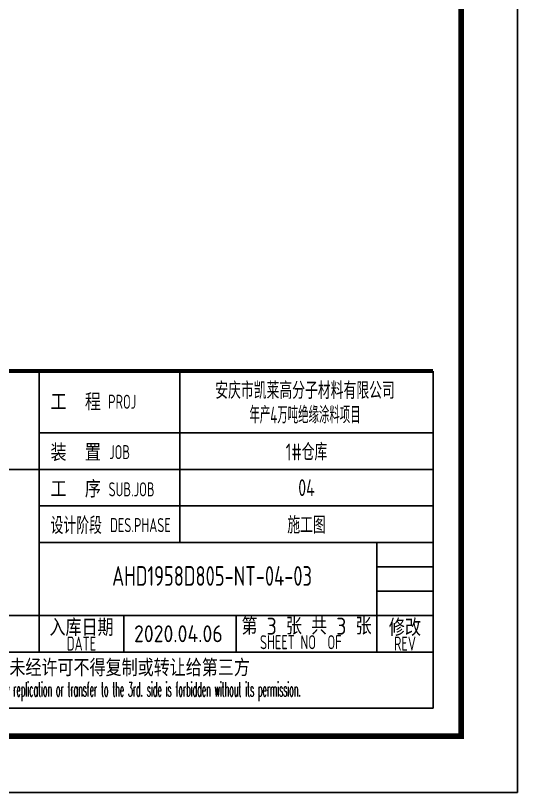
# Model space of a CAD drawing. Extents: x 4689302 to 7068445, y -422737 to 2032183.
# Drawn here: x 4764485 to 4773407, y -422737 to -408909 of the extents above; entities that cross this region are included whole.
import ezdxf
from ezdxf.enums import TextEntityAlignment as Align

# ---------------------------------------------------------------- set-up
doc = ezdxf.new("R2010")
doc.units = 0
doc.header["$LTSCALE"] = 1000
doc.header["$MEASUREMENT"] = 0
doc.layers.get('0').update_dxf_attribs({"linetype": 'CONTINUOUS'})
doc.layers.add('PUB_TITLE', color=4, linetype='CONTINUOUS')
doc.styles.add('AHD_TQ', font='sceie.shx', dxfattribs={"bigfont": 'sceic.shx'})
doc.styles.add('ECEC_TQ', font='txt_l.shx', dxfattribs={"bigfont": 'hztxt_l.shx'})
doc.styles.add('sceie', font='SCEIE', dxfattribs={"width": 0.75, "bigfont": 'SCEIC'})

msp = doc.modelspace()

# ---------------------------------------------------------------- linework, layer by layer
for p, q in [((4764907.2, -420237.3), (4764907.2, -415237.3)), ((4767407.2, -418287.3), (4767407.2, -415237.3)), ((4771907.2, -421237.3), (4771907.2, -415237.3)), ((4764907.2, -416337.3), (4771907.2, -416337.3)), ((4753907.2, -416987.3), (4764907.2, -416987.3)), ((4764907.2, -416987.3), (4771907.2, -416987.3)), ((4764907.2, -417637.3), (4771907.2, -417637.3)), ((4764907.2, -418287.3), (4771907.2, -418287.3)), ((4770907.2, -420237.3), (4770907.2, -418287.3)), ((4770907.2, -418720.7), (4771907.2, -418720.7)), ((4770907.2, -419154), (4771907.2, -419154)), ((4759407.2, -419587.3), (4771907.2, -419587.3)), ((4766407.2, -420237.3), (4766407.2, -419587.3)), ((4768407.2, -420237.3), (4768407.2, -419587.3)), ((4753907.2, -420237.3), (4771907.2, -420237.3)), ((4753907.2, -421237.3), (4771907.2, -421237.3))]:
    msp.add_line(p, q)
at = {"const_width": 70}
msp.add_lwpolyline([(4771907.2, -415237.3), (4753907.2, -415237.3)], dxfattribs=at)
at = {"layer": 'PUB_TITLE', "color": 4}
msp.add_lwpolyline([(4689307.2, -422737.3), (4773407.2, -422737.3), (4773407.2, -363337.3), (4689307.2, -363337.3)], close=True, dxfattribs=at)
at = {"layer": 'PUB_TITLE', "color": 4, "const_width": 100}
msp.add_lwpolyline([(4691807.2, -421737.3), (4772407.2, -421737.3), (4772407.2, -364337.3), (4691807.2, -364337.3)], close=True, dxfattribs=at)

# ---------------------------------------------------------------- texts
for s, height, style, width, p in [('安庆市凯莱高分子材料有限公司', 300, 'sceie', 0.8, (4769630.9, -415567.2)), ('年产4万吨绝缘涂料项目', 300, 'sceie', 0.65, (4769630.9, -416002.2)), ('1#仓库', 300, 'sceie', 0.8, (4769657.2, -416662.3)), ('04', 300, 'sceie', 0.8, (4769657.2, -417312.3)), ('施工图', 300, 'sceie', 0.8, (4769657.2, -417962.3)), ('DATE', 250, 'AHD_TQ', 0.75, (4765657.2, -420087.3)), ('SHEET NO  OF  ', 250, 'AHD_TQ', 0.75, (4769657.2, -420062.3)), ('REV', 250, 'AHD_TQ', 0.75, (4771407.2, -420087.3)), ('The proprietary right of this document belongs to Anhui Huadong Chemical And Medical Engineering  Co.,Ltd.  and any replication or transfer to the 3rd. side is forbidden without its permission. ', 250, 'ECEC_TQ', 0.4, (4762907.2, -420937.3))]:
    msp.add_text(s, height=height, dxfattribs=dict(style=style, width=width)).set_placement(p, align=Align.MIDDLE)
at = {"style": 'AHD_TQ'}
for s, p in [('工  程 ', (4765107.2, -415937.3)), ('装  置 ', (4765107.2, -416837.3)), ('工  序 ', (4765107.2, -417487.3))]:
    msp.add_text(s, height=300, dxfattribs=at).set_placement(p)
for s, height, width, p in [('PROJ', 250, 0.75, (4766131.6, -415907.9)), ('JOB', 250, 0.75, (4766149.6, -416804.5)), ('SUB.JOB', 250, 0.75, (4766138, -417467.2)), ('设计阶段', 300, 0.8, (4765107.2, -418137.3)), ('DES.PHASE', 250, 0.75, (4766165.3, -418104))]:
    msp.add_text(s, height=height, dxfattribs=dict(at, width=width)).set_placement(p)
for s, p in [('入库日期', (4765657.2, -419787.3)), ('第 3 张 共 3 张', (4769657.2, -419762.3)), ('修改', (4771407.2, -419787.3)), ('本文件专有权属安徽华东化工医药工程有限责任公司所有,未经许可不得复制或转让给第三方', (4762907.2, -420537.3))]:
    msp.add_text(s, height=300, dxfattribs=at).set_placement(p, align=Align.MIDDLE)
at = {"style": 'sceie', "width": 0.8}
msp.add_attdef('AHD1958D805-NT-04-03', text='200320-02-040', height=350, dxfattribs=at).set_placement((4767978, -418883.6), align=Align.MIDDLE)
at = {"style": 'AHD_TQ'}
msp.add_attdef('2020.04.06', text='0', height=300, dxfattribs=at).set_placement((4767379.3, -419912.3), align=Align.MIDDLE)

doc.saveas('drawing.dxf')
